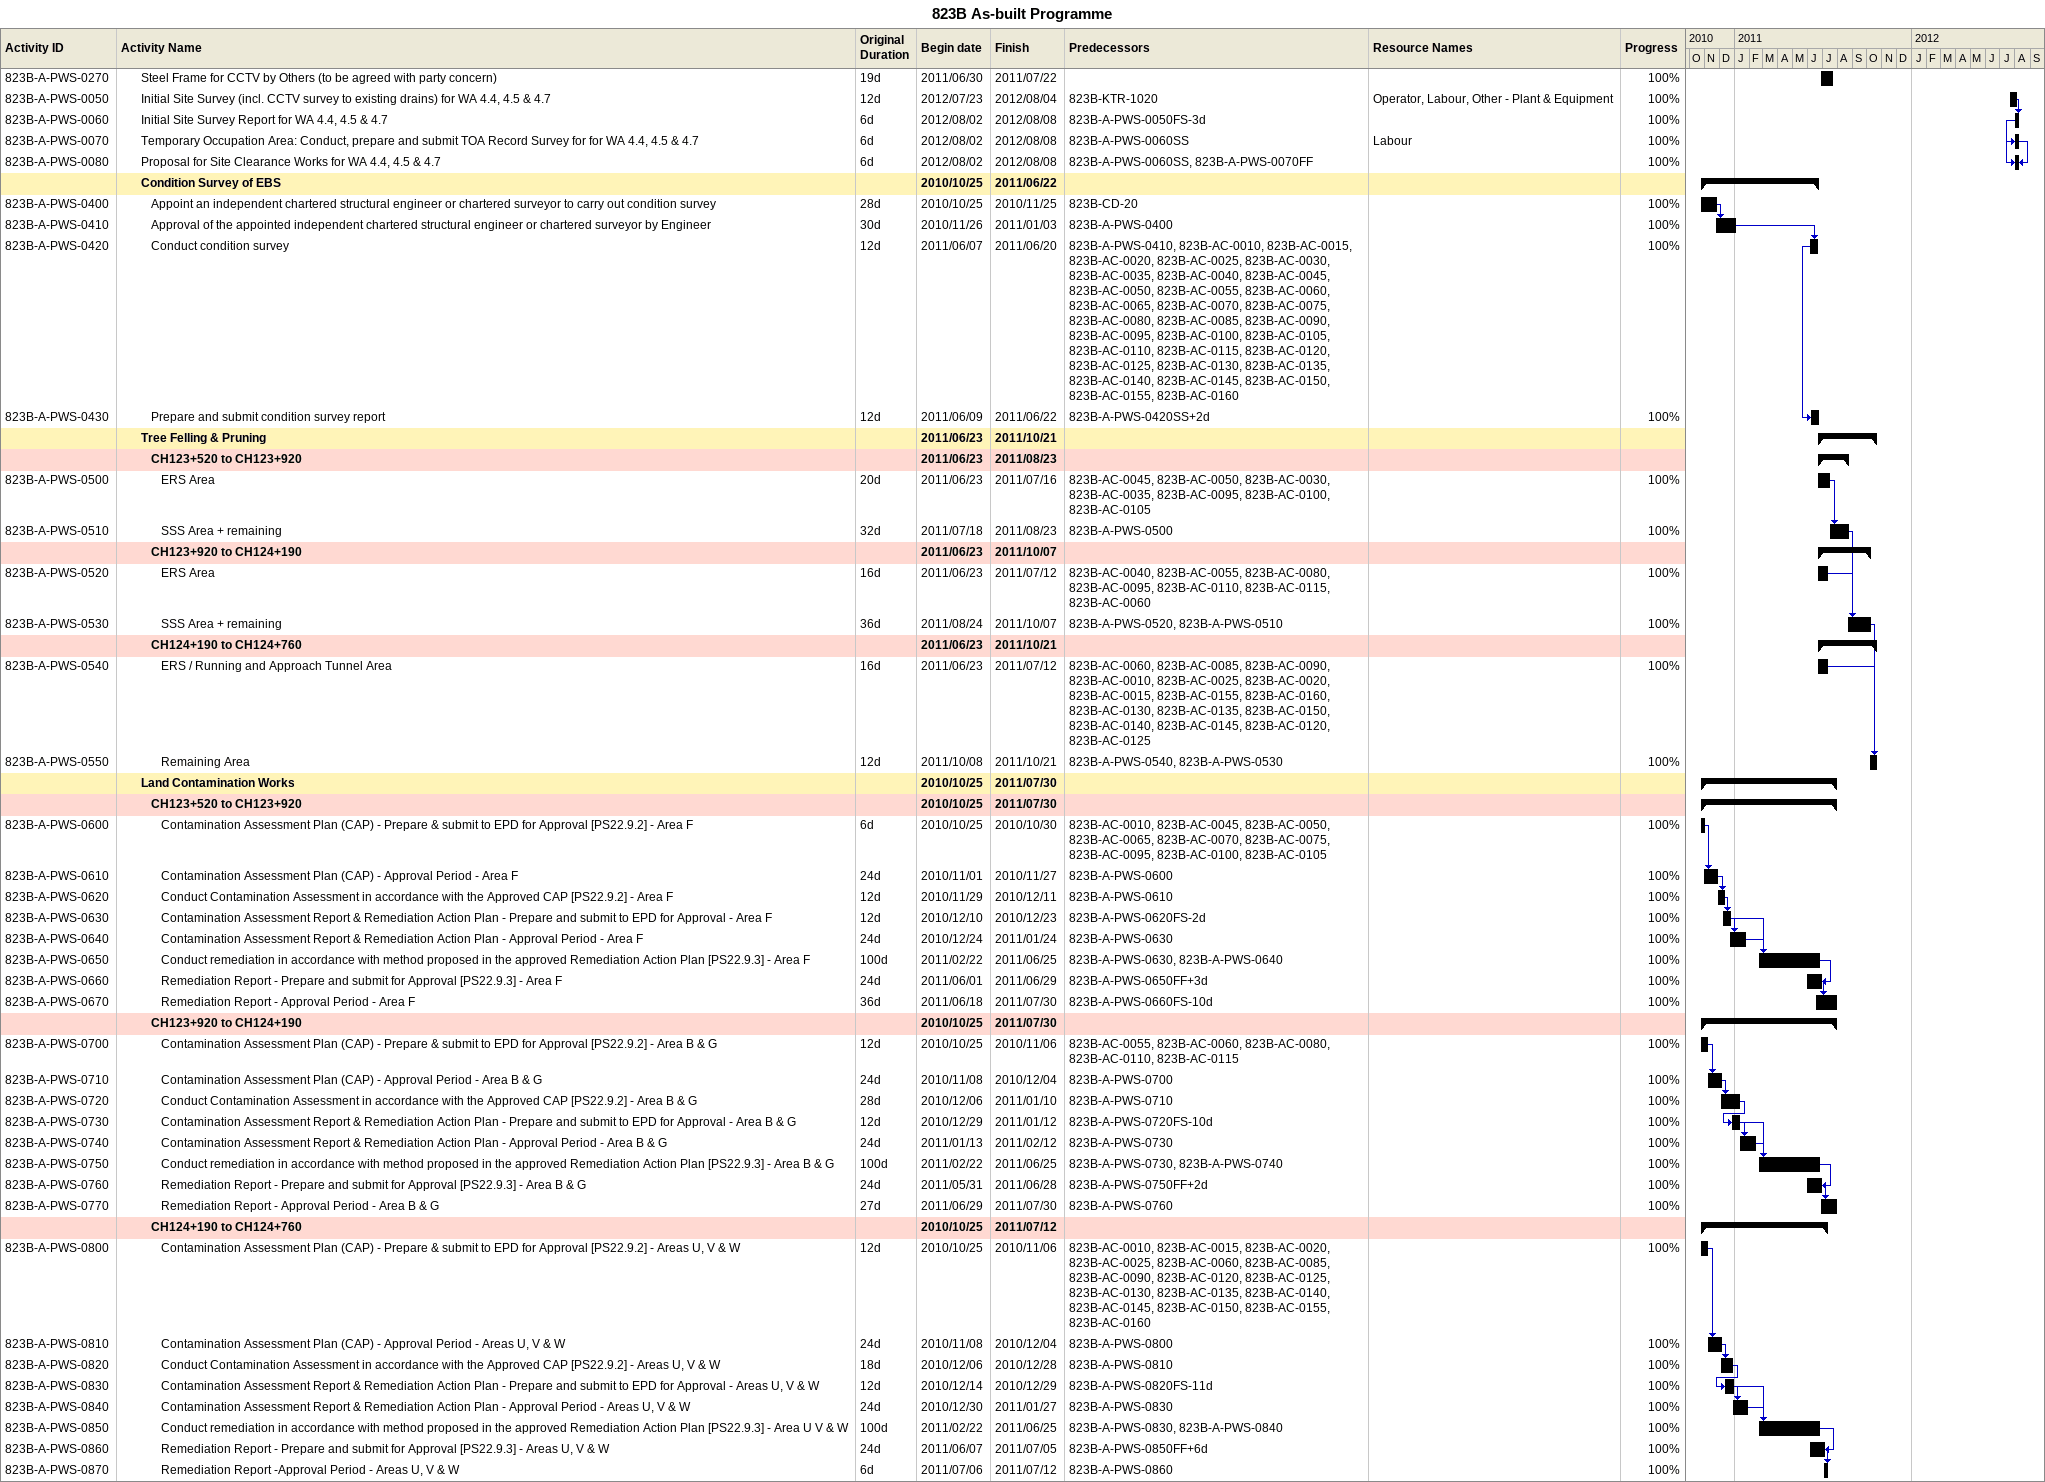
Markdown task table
823B As-built Programme

| ID | Level | Task | Original duration | Start | Finish | Predecessors | Resources | % complete |
|---|---|---|---|---|---|---|---|---|
| 823B-A-PWS-0270 | 3 | Steel Frame for CCTV by Others (to be agreed with party concern) | 19d | 2011-06-30 | 2011-07-22 |  |  | 100 |
| 823B-A-PWS-0050 | 3 | Initial Site Survey (incl. CCTV survey to existing drains) for WA 4.4, 4.5 & 4.7 | 12d | 2012-07-23 | 2012-08-04 | 823B-KTR-1020 | Operator, Labour, Other - Plant & Equipment | 100 |
| 823B-A-PWS-0060 | 3 | Initial Site Survey Report for WA 4.4, 4.5 & 4.7 | 6d | 2012-08-02 | 2012-08-08 | 823B-A-PWS-0050FS-3d |  | 100 |
| 823B-A-PWS-0070 | 3 | Temporary Occupation Area: Conduct, prepare and submit TOA Record Survey for for WA 4.4, 4.5 & 4.7 | 6d | 2012-08-02 | 2012-08-08 | 823B-A-PWS-0060SS | Labour | 100 |
| 823B-A-PWS-0080 | 3 | Proposal for Site Clearance Works for WA 4.4, 4.5 & 4.7 | 6d | 2012-08-02 | 2012-08-08 | 823B-A-PWS-0060SS, 823B-A-PWS-0070FF |  | 100 |
|  | 3 | **Condition Survey of EBS** |  | 2010-10-25 | 2011-06-22 |  |  |  |
| 823B-A-PWS-0400 | 4 | Appoint an independent chartered structural engineer or chartered surveyor to carry out condition survey | 28d | 2010-10-25 | 2010-11-25 | 823B-CD-20 |  | 100 |
| 823B-A-PWS-0410 | 4 | Approval of the appointed independent chartered structural engineer or chartered surveyor by Engineer | 30d | 2010-11-26 | 2011-01-03 | 823B-A-PWS-0400 |  | 100 |
| 823B-A-PWS-0420 | 4 | Conduct condition survey | 12d | 2011-06-07 | 2011-06-20 | 823B-A-PWS-0410, 823B-AC-0010, 823B-AC-0015, 823B-AC-0020, 823B-AC-0025, 823B-AC-0030, 823B-AC-0035, 823B-AC-0040, 823B-AC-0045, 823B-AC-0050, 823B-AC-0055, 823B-AC-0060, 823B-AC-0065, 823B-AC-0070, 823B-AC-0075, 823B-AC-0080, 823B-AC-0085, 823B-AC-0090, 823B-AC-0095, 823B-AC-0100, 823B-AC-0105, 823B-AC-0110, 823B-AC-0115, 823B-AC-0120, 823B-AC-0125, 823B-AC-0130, 823B-AC-0135, 823B-AC-0140, 823B-AC-0145, 823B-AC-0150, 823B-AC-0155, 823B-AC-0160 |  | 100 |
| 823B-A-PWS-0430 | 4 | Prepare and submit condition survey report | 12d | 2011-06-09 | 2011-06-22 | 823B-A-PWS-0420SS+2d |  | 100 |
|  | 3 | **Tree Felling & Pruning** |  | 2011-06-23 | 2011-10-21 |  |  |  |
|  | 4 | **CH123+520 to CH123+920** |  | 2011-06-23 | 2011-08-23 |  |  |  |
| 823B-A-PWS-0500 | 5 | ERS Area | 20d | 2011-06-23 | 2011-07-16 | 823B-AC-0045, 823B-AC-0050, 823B-AC-0030, 823B-AC-0035, 823B-AC-0095, 823B-AC-0100, 823B-AC-0105 |  | 100 |
| 823B-A-PWS-0510 | 5 | SSS Area + remaining | 32d | 2011-07-18 | 2011-08-23 | 823B-A-PWS-0500 |  | 100 |
|  | 4 | **CH123+920 to CH124+190** |  | 2011-06-23 | 2011-10-07 |  |  |  |
| 823B-A-PWS-0520 | 5 | ERS Area | 16d | 2011-06-23 | 2011-07-12 | 823B-AC-0040, 823B-AC-0055, 823B-AC-0080, 823B-AC-0095, 823B-AC-0110, 823B-AC-0115, 823B-AC-0060 |  | 100 |
| 823B-A-PWS-0530 | 5 | SSS Area + remaining | 36d | 2011-08-24 | 2011-10-07 | 823B-A-PWS-0520, 823B-A-PWS-0510 |  | 100 |
|  | 4 | **CH124+190 to CH124+760** |  | 2011-06-23 | 2011-10-21 |  |  |  |
| 823B-A-PWS-0540 | 5 | ERS / Running and Approach Tunnel Area | 16d | 2011-06-23 | 2011-07-12 | 823B-AC-0060, 823B-AC-0085, 823B-AC-0090, 823B-AC-0010, 823B-AC-0025, 823B-AC-0020, 823B-AC-0015, 823B-AC-0155, 823B-AC-0160, 823B-AC-0130, 823B-AC-0135, 823B-AC-0150, 823B-AC-0140, 823B-AC-0145, 823B-AC-0120, 823B-AC-0125 |  | 100 |
| 823B-A-PWS-0550 | 5 | Remaining Area | 12d | 2011-10-08 | 2011-10-21 | 823B-A-PWS-0540, 823B-A-PWS-0530 |  | 100 |
|  | 3 | **Land Contamination Works** |  | 2010-10-25 | 2011-07-30 |  |  |  |
|  | 4 | **CH123+520 to CH123+920** |  | 2010-10-25 | 2011-07-30 |  |  |  |
| 823B-A-PWS-0600 | 5 | Contamination Assessment Plan (CAP) - Prepare & submit to EPD for Approval [PS22.9.2] - Area F | 6d | 2010-10-25 | 2010-10-30 | 823B-AC-0010, 823B-AC-0045, 823B-AC-0050, 823B-AC-0065, 823B-AC-0070, 823B-AC-0075, 823B-AC-0095, 823B-AC-0100, 823B-AC-0105 |  | 100 |
| 823B-A-PWS-0610 | 5 | Contamination Assessment Plan (CAP) - Approval Period - Area F | 24d | 2010-11-01 | 2010-11-27 | 823B-A-PWS-0600 |  | 100 |
| 823B-A-PWS-0620 | 5 | Conduct Contamination Assessment in accordance with the Approved CAP [PS22.9.2] - Area F | 12d | 2010-11-29 | 2010-12-11 | 823B-A-PWS-0610 |  | 100 |
| 823B-A-PWS-0630 | 5 | Contamination Assessment Report & Remediation Action Plan - Prepare and submit to EPD for Approval - Area F | 12d | 2010-12-10 | 2010-12-23 | 823B-A-PWS-0620FS-2d |  | 100 |
| 823B-A-PWS-0640 | 5 | Contamination Assessment Report & Remediation Action Plan - Approval Period - Area F | 24d | 2010-12-24 | 2011-01-24 | 823B-A-PWS-0630 |  | 100 |
| 823B-A-PWS-0650 | 5 | Conduct remediation in accordance with method proposed in the approved Remediation Action Plan [PS22.9.3] - Area F | 100d | 2011-02-22 | 2011-06-25 | 823B-A-PWS-0630, 823B-A-PWS-0640 |  | 100 |
| 823B-A-PWS-0660 | 5 | Remediation Report - Prepare and submit for Approval [PS22.9.3] - Area F | 24d | 2011-06-01 | 2011-06-29 | 823B-A-PWS-0650FF+3d |  | 100 |
| 823B-A-PWS-0670 | 5 | Remediation Report - Approval Period - Area F | 36d | 2011-06-18 | 2011-07-30 | 823B-A-PWS-0660FS-10d |  | 100 |
|  | 4 | **CH123+920 to CH124+190** |  | 2010-10-25 | 2011-07-30 |  |  |  |
| 823B-A-PWS-0700 | 5 | Contamination Assessment Plan (CAP) - Prepare & submit to EPD for Approval [PS22.9.2] - Area B & G | 12d | 2010-10-25 | 2010-11-06 | 823B-AC-0055, 823B-AC-0060, 823B-AC-0080, 823B-AC-0110, 823B-AC-0115 |  | 100 |
| 823B-A-PWS-0710 | 5 | Contamination Assessment Plan (CAP) - Approval Period - Area B & G | 24d | 2010-11-08 | 2010-12-04 | 823B-A-PWS-0700 |  | 100 |
| 823B-A-PWS-0720 | 5 | Conduct Contamination Assessment in accordance with the Approved CAP [PS22.9.2] - Area B & G | 28d | 2010-12-06 | 2011-01-10 | 823B-A-PWS-0710 |  | 100 |
| 823B-A-PWS-0730 | 5 | Contamination Assessment Report & Remediation Action Plan - Prepare and submit to EPD for Approval - Area B & G | 12d | 2010-12-29 | 2011-01-12 | 823B-A-PWS-0720FS-10d |  | 100 |
| 823B-A-PWS-0740 | 5 | Contamination Assessment Report & Remediation Action Plan - Approval Period - Area B & G | 24d | 2011-01-13 | 2011-02-12 | 823B-A-PWS-0730 |  | 100 |
| 823B-A-PWS-0750 | 5 | Conduct remediation in accordance with method proposed in the approved Remediation Action Plan [PS22.9.3] - Area B & G | 100d | 2011-02-22 | 2011-06-25 | 823B-A-PWS-0730, 823B-A-PWS-0740 |  | 100 |
| 823B-A-PWS-0760 | 5 | Remediation Report - Prepare and submit for Approval [PS22.9.3] - Area B & G | 24d | 2011-05-31 | 2011-06-28 | 823B-A-PWS-0750FF+2d |  | 100 |
| 823B-A-PWS-0770 | 5 | Remediation Report - Approval Period - Area B & G | 27d | 2011-06-29 | 2011-07-30 | 823B-A-PWS-0760 |  | 100 |
|  | 4 | **CH124+190 to CH124+760** |  | 2010-10-25 | 2011-07-12 |  |  |  |
| 823B-A-PWS-0800 | 5 | Contamination Assessment Plan (CAP) - Prepare & submit to EPD for Approval [PS22.9.2] - Areas U, V & W | 12d | 2010-10-25 | 2010-11-06 | 823B-AC-0010, 823B-AC-0015, 823B-AC-0020, 823B-AC-0025, 823B-AC-0060, 823B-AC-0085, 823B-AC-0090, 823B-AC-0120, 823B-AC-0125, 823B-AC-0130, 823B-AC-0135, 823B-AC-0140, 823B-AC-0145, 823B-AC-0150, 823B-AC-0155, 823B-AC-0160 |  | 100 |
| 823B-A-PWS-0810 | 5 | Contamination Assessment Plan (CAP) - Approval Period - Areas U, V & W | 24d | 2010-11-08 | 2010-12-04 | 823B-A-PWS-0800 |  | 100 |
| 823B-A-PWS-0820 | 5 | Conduct Contamination Assessment in accordance with the Approved CAP [PS22.9.2] - Areas U, V & W | 18d | 2010-12-06 | 2010-12-28 | 823B-A-PWS-0810 |  | 100 |
| 823B-A-PWS-0830 | 5 | Contamination Assessment Report & Remediation Action Plan - Prepare and submit to EPD for Approval - Areas U, V & W | 12d | 2010-12-14 | 2010-12-29 | 823B-A-PWS-0820FS-11d |  | 100 |
| 823B-A-PWS-0840 | 5 | Contamination Assessment Report & Remediation Action Plan - Approval Period - Areas U, V & W | 24d | 2010-12-30 | 2011-01-27 | 823B-A-PWS-0830 |  | 100 |
| 823B-A-PWS-0850 | 5 | Conduct remediation in accordance with method proposed in the approved Remediation Action Plan [PS22.9.3] - Area U V & W | 100d | 2011-02-22 | 2011-06-25 | 823B-A-PWS-0830, 823B-A-PWS-0840 |  | 100 |
| 823B-A-PWS-0860 | 5 | Remediation Report - Prepare and submit for Approval [PS22.9.3] - Areas U, V & W | 24d | 2011-06-07 | 2011-07-05 | 823B-A-PWS-0850FF+6d |  | 100 |
| 823B-A-PWS-0870 | 5 | Remediation Report -Approval Period - Areas U, V & W | 6d | 2011-07-06 | 2011-07-12 | 823B-A-PWS-0860 |  | 100 |
